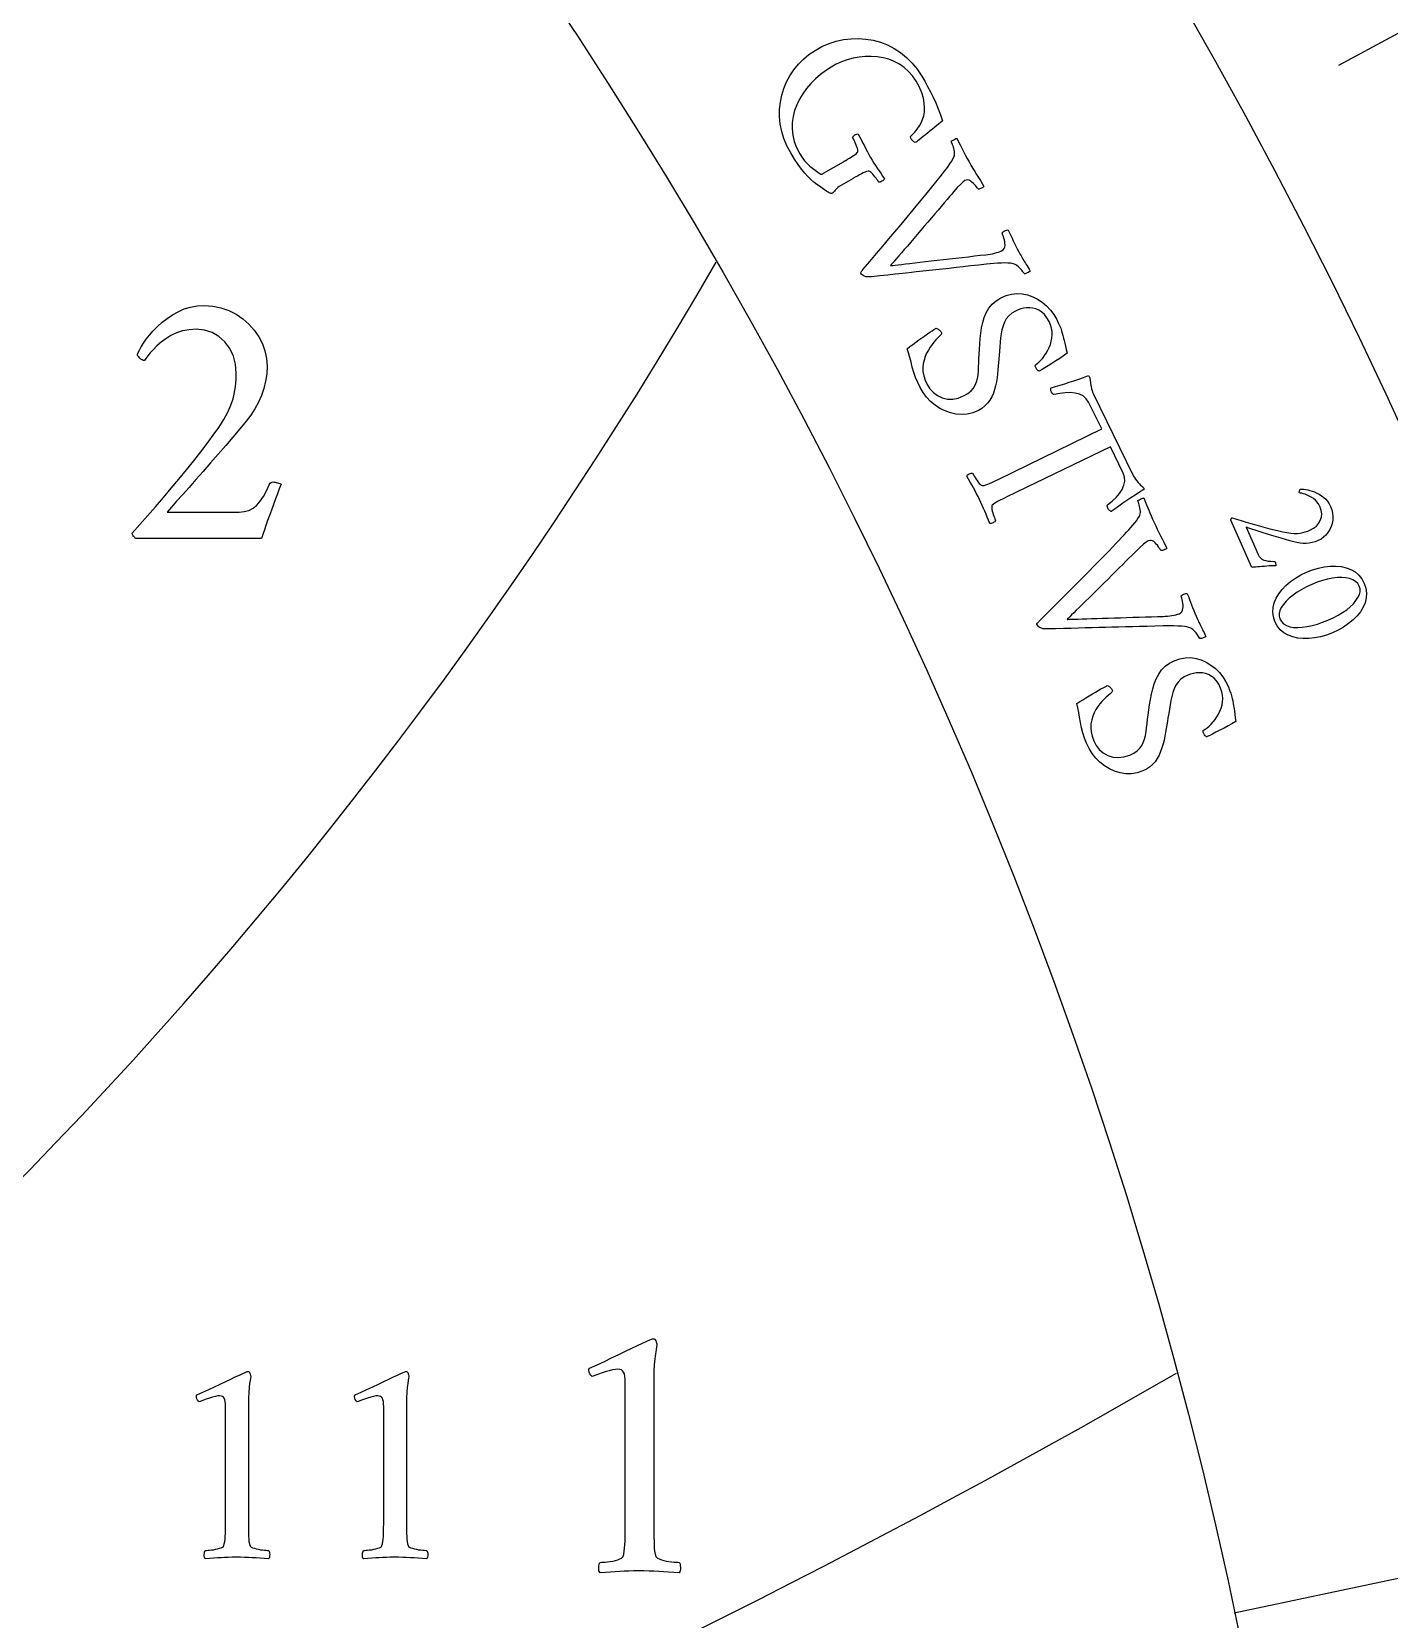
# Model space of a CAD drawing. Header units: millimetres. Extents: x -50 to 50, y -50 to 64.
# Drawn here: x 24.22 to 34.16, y 6.93 to 18.56 of the extents above; entities that cross this region are included whole.
import ezdxf

# ---------------------------------------------------------------- set-up
doc = ezdxf.new("R2010")
doc.units = ezdxf.units.MM
doc.layers.add('ENGRAVE', color=7, linetype='Continuous')
doc.layers.add('TEXT', color=5, linetype='Continuous')

msp = doc.modelspace()

# ---------------------------------------------------------------- linework, layer by layer
at = {"layer": 'ENGRAVE'}
for points in [[(34.9457, 18.9437), (33.7852, 18.3146)], [(38.8914, 8.217), (33.021, 6.9767)]]:
    msp.add_lwpolyline(points, dxfattribs=at)
for radius in [49, 49, 47.6875, 45.25, 45.25, 43.325, 39.75, 39.75, 37.65, 33.75, 33.75]:
    msp.add_circle((0, 0), radius, dxfattribs=at)
for centre, radius, end in [((0, 33.75), 33.75, 330), ((0, 65.2), 65.2, 300.000001)]:
    msp.add_arc(centre, radius, 270, end, dxfattribs=at)
at = {"layer": 'TEXT'}
for points in [[(30.1598, 17.61), (30.162, 17.6113), (30.1642, 17.6125), (30.1664, 17.6138), (30.1686, 17.6151), (30.1708, 17.6164), (30.173, 17.6177), (30.1752, 17.6189), (30.1774, 17.6202), (30.1909, 17.6282), (30.2038, 17.6359), (30.216, 17.6433), (30.2274, 17.6504), (30.2379, 17.6573), (30.2471, 17.6641), (30.2551, 17.6708), (30.2617, 17.6773), (30.2647, 17.6817), (30.2658, 17.6883), (30.265, 17.6972), (30.2623, 17.7082), (30.2584, 17.7203), (30.254, 17.7324), (30.2492, 17.7444), (30.2438, 17.7564), (30.2386, 17.7675), (30.2342, 17.7766), (30.2305, 17.7839), (30.2275, 17.7892), (30.2298, 17.7932), (30.2335, 17.7974), (30.2385, 17.8018), (30.2449, 17.8064), (30.2517, 17.8103), (30.2579, 17.8128), (30.2634, 17.8138), (30.2684, 17.8133), (30.2804, 17.791), (30.292, 17.7689), (30.3032, 17.7471), (30.3139, 17.7256), (30.3247, 17.7043), (30.3358, 17.6831), (30.3472, 17.6622), (30.359, 17.6415), (30.3714, 17.6206), (30.3838, 17.6006), (30.3961, 17.5814), (30.4084, 17.563), (30.4209, 17.5446), (30.4336, 17.5252), (30.4466, 17.5049), (30.4599, 17.4837), (30.4579, 17.4792), (30.4543, 17.4748), (30.4491, 17.4707), (30.4423, 17.4667), (30.4352, 17.4634), (30.4289, 17.4612), (30.4234, 17.4601), (30.4188, 17.4601), (30.4157, 17.4653), (30.4113, 17.4719), (30.4057, 17.4801), (30.3988, 17.4898), (30.3913, 17.4999), (30.3836, 17.5094), (30.3758, 17.5184), (30.3677, 17.5268), (30.36, 17.5337), (30.353, 17.5383), (30.3467, 17.5407), (30.3411, 17.5408), (30.3301, 17.5379), (30.3183, 17.5337), (30.3055, 17.5281), (30.2918, 17.5211), (30.2774, 17.5132), (30.2625, 17.5049), (30.2471, 17.4962), (30.2313, 17.4871), (30.1301, 17.4286), (30.1194, 17.4217), (30.1107, 17.4149), (30.1039, 17.4079), (30.0992, 17.4009), (30.0951, 17.3943), (30.0906, 17.3887), (30.0855, 17.3839), (30.0799, 17.3801), (30.0769, 17.3787), (30.0738, 17.378), (30.0705, 17.3779), (30.0671, 17.3785), (30.0628, 17.3801), (30.0566, 17.3831), (30.0487, 17.3875), (30.039, 17.3933), (30.0216, 17.4045), (30.0034, 17.4167), (29.9843, 17.43), (29.9644, 17.4443), (29.9436, 17.4606), (29.922, 17.4799), (29.8997, 17.5021), (29.8766, 17.5272), (29.8527, 17.5564), (29.8276, 17.5906), (29.8014, 17.6299), (29.7741, 17.6743), (29.7462, 17.7265), (29.7242, 17.7793), (29.7079, 17.8326), (29.6975, 17.8866), (29.6926, 17.9405), (29.6928, 17.9935), (29.6981, 18.0457), (29.7087, 18.097), (29.724, 18.1469), (29.7438, 18.1946), (29.7681, 18.2402), (29.797, 18.2837), (29.83, 18.3245), (29.867, 18.3618), (29.9079, 18.3958), (29.9528, 18.4263), (30.0032, 18.4542), (30.0548, 18.4768), (30.1076, 18.4938), (30.1616, 18.5054), (30.2162, 18.5118), (30.2705, 18.513), (30.3245, 18.509), (30.3784, 18.4999), (30.4312, 18.4855), (30.4821, 18.4658), (30.5311, 18.4406), (30.5783, 18.4101), (30.6227, 18.3743), (30.6636, 18.3333), (30.7008, 18.2873), (30.7345, 18.2363), (30.7555, 18.1999), (30.7763, 18.1622), (30.7968, 18.1232), (30.8171, 18.0829), (30.8365, 18.0415), (30.8545, 17.9988), (30.8712, 17.955), (30.8865, 17.9101), (30.8849, 17.9087), (30.8798, 17.9044), (30.8714, 17.8973), (30.8595, 17.8874), (30.8454, 17.8757), (30.8301, 17.8631), (30.8135, 17.8497), (30.7957, 17.8355), (30.7777, 17.8211), (30.7606, 17.8074), (30.7443, 17.7943), (30.7289, 17.7819), (30.7154, 17.771), (30.7049, 17.7628), (30.6975, 17.7572), (30.693, 17.7542), (30.6901, 17.7525), (30.6863, 17.7523), (30.6817, 17.7536), (30.6762, 17.7563), (30.6705, 17.7601), (30.6655, 17.7646), (30.6611, 17.7696), (30.6574, 17.7752), (30.6548, 17.7804), (30.6529, 17.7855), (30.6518, 17.7906), (30.6514, 17.7956), (30.6594, 17.8029), (30.669, 17.8125), (30.6802, 17.8244), (30.693, 17.8386), (30.7062, 17.8552), (30.7183, 17.8743), (30.7296, 17.8958), (30.7399, 17.9197), (30.7481, 17.9461), (30.7529, 17.975), (30.7545, 18.0064), (30.7528, 18.0402), (30.7465, 18.0766), (30.7343, 18.1155), (30.7162, 18.1571), (30.6923, 18.2012), (30.6668, 18.2391), (30.6378, 18.2724), (30.6056, 18.3012), (30.5699, 18.3254), (30.5317, 18.3452), (30.4918, 18.3608), (30.4503, 18.3721), (30.407, 18.3793), (30.3629, 18.3824), (30.3189, 18.3817), (30.2749, 18.3773), (30.231, 18.369), (30.188, 18.3574), (30.1468, 18.3426), (30.1073, 18.3248), (30.0695, 18.3038), (30.0293, 18.2774), (29.9912, 18.2484), (29.9551, 18.2169), (29.9211, 18.1827), (29.89, 18.1465), (29.8625, 18.1085), (29.8386, 18.0688), (29.8183, 18.0274), (29.8023, 17.9847), (29.7912, 17.9411), (29.7851, 17.8966), (29.7839, 17.8513), (29.7885, 17.8054), (29.7996, 17.7595), (29.8172, 17.7134), (29.8413, 17.6672), (29.8581, 17.6411), (29.8758, 17.6176), (29.8945, 17.5967), (29.9143, 17.5785), (29.9341, 17.5624), (29.9533, 17.5476), (29.9718, 17.5342), (29.9895, 17.5222), (29.993, 17.5199), (29.9962, 17.5186), (29.9993, 17.5183), (30.0022, 17.5189), (30.0051, 17.5202), (30.0082, 17.5217), (30.0115, 17.5234), (30.0151, 17.5254)], [(31.0808, 17.6086), (31.0945, 17.5847), (31.1082, 17.5614), (31.122, 17.5386), (31.1358, 17.5163), (31.1495, 17.4944), (31.1631, 17.4726), (31.1764, 17.4509), (31.1895, 17.4293), (31.1865, 17.426), (31.1819, 17.4224), (31.1757, 17.4185), (31.1678, 17.4143), (31.1599, 17.4107), (31.1537, 17.4086), (31.1492, 17.4081), (31.1464, 17.4092), (31.1439, 17.4131), (31.1399, 17.4187), (31.1342, 17.426), (31.1271, 17.4351), (31.1188, 17.4446), (31.11, 17.4535), (31.1005, 17.4616), (31.0905, 17.4691), (31.0802, 17.4745), (31.0699, 17.4768), (31.0596, 17.4758), (31.0492, 17.4716), (31.0353, 17.4615), (31.0169, 17.4445), (30.9941, 17.4206), (30.967, 17.3898), (30.9531, 17.3734), (30.9371, 17.3545), (30.9189, 17.3331), (30.8987, 17.3091), (30.8768, 17.2833), (30.8538, 17.2562), (30.8296, 17.228), (30.8044, 17.1985), (30.7785, 17.1683), (30.7527, 17.1381), (30.7269, 17.1078), (30.7012, 17.0775), (30.6759, 17.0477), (30.6516, 17.0193), (30.6283, 16.9922), (30.606, 16.9663), (30.5851, 16.9423), (30.5662, 16.9206), (30.5493, 16.9012), (30.5344, 16.8841), (30.5221, 16.87), (30.5129, 16.8595), (30.507, 16.8525), (30.5044, 16.8492), (30.5107, 16.8496), (30.5221, 16.8508), (30.5386, 16.8525), (30.5602, 16.8549), (30.586, 16.8578), (30.615, 16.8612), (30.6473, 16.865), (30.6828, 16.8692), (30.7209, 16.8738), (30.761, 16.8785), (30.803, 16.8834), (30.847, 16.8885), (30.8921, 16.8937), (30.9376, 16.8989), (30.9834, 16.9042), (31.0296, 16.9094), (31.0752, 16.9146), (31.1195, 16.9196), (31.1624, 16.9244), (31.204, 16.929), (31.2196, 16.9309), (31.2353, 16.9333), (31.2513, 16.9363), (31.2674, 16.9399), (31.2828, 16.944), (31.2965, 16.9484), (31.3087, 16.9531), (31.3192, 16.9582), (31.3296, 16.9655), (31.3372, 16.9746), (31.3419, 16.9854), (31.3438, 16.998), (31.3436, 17.0114), (31.3423, 17.0247), (31.3398, 17.0379), (31.3362, 17.0509), (31.3323, 17.0629), (31.3287, 17.0727), (31.3256, 17.0804), (31.3229, 17.086), (31.3238, 17.09), (31.3269, 17.0941), (31.3322, 17.0985), (31.3397, 17.103), (31.3477, 17.1069), (31.3548, 17.1093), (31.3609, 17.1102), (31.366, 17.1095), (31.3763, 17.0889), (31.3861, 17.0687), (31.3955, 17.0491), (31.4045, 17.0299), (31.4136, 17.0109), (31.4232, 16.9914), (31.4334, 16.9714), (31.4442, 16.9511), (31.4532, 16.9345), (31.4614, 16.9197), (31.4686, 16.9069), (31.4749, 16.8958), (31.4808, 16.8858), (31.4868, 16.8759), (31.4928, 16.8662), (31.4988, 16.8566), (31.5052, 16.8465), (31.5122, 16.8353), (31.5197, 16.8229), (31.5279, 16.8093), (31.5248, 16.8061), (31.52, 16.8027), (31.5133, 16.799), (31.5048, 16.7951), (31.4965, 16.7917), (31.4904, 16.7898), (31.4863, 16.7893), (31.4844, 16.7901), (31.4808, 16.7959), (31.4745, 16.8042), (31.4658, 16.8149), (31.4546, 16.828), (31.4416, 16.8411), (31.4276, 16.8516), (31.4126, 16.8594), (31.3966, 16.8646), (31.3832, 16.8669), (31.3655, 16.8682), (31.3434, 16.8685), (31.317, 16.8678), (31.2887, 16.8663), (31.2613, 16.8644), (31.2347, 16.8621), (31.2089, 16.8594), (31.1492, 16.8529), (31.0921, 16.8467), (31.0375, 16.8406), (30.9854, 16.8347), (30.9349, 16.8291), (30.8854, 16.8236), (30.8367, 16.8183), (30.7889, 16.8131), (30.741, 16.8079), (30.6923, 16.8026), (30.6427, 16.7971), (30.5922, 16.7914), (30.5399, 16.7856), (30.4847, 16.7796), (30.4267, 16.7734), (30.366, 16.767), (30.3497, 16.7658), (30.3354, 16.7662), (30.3233, 16.768), (30.3132, 16.7714), (30.3048, 16.7759), (30.2976, 16.7812), (30.2917, 16.7873), (30.287, 16.7943), (30.2864, 16.7967), (30.2871, 16.7997), (30.2892, 16.8031), (30.2925, 16.807), (30.2962, 16.8109), (30.2992, 16.8145), (30.3016, 16.8178), (30.3033, 16.8206), (30.3534, 16.8797), (30.4018, 16.9368), (30.4484, 16.9919), (30.4933, 17.0451), (30.5375, 17.0977), (30.582, 17.1507), (30.6267, 17.2042), (30.6718, 17.2583), (30.7181, 17.3141), (30.7665, 17.3732), (30.8169, 17.4353), (30.8695, 17.5007), (30.8856, 17.5206), (30.9007, 17.5399), (30.9148, 17.5585), (30.9278, 17.5763), (30.9397, 17.5938), (30.9507, 17.6114), (30.9606, 17.6291), (30.9695, 17.6467), (30.9726, 17.6544), (30.9742, 17.6633), (30.9744, 17.6734), (30.9733, 17.6847), (30.9711, 17.6963), (30.9685, 17.7076), (30.9653, 17.7184), (30.9617, 17.7288), (30.9579, 17.7383), (30.9545, 17.7464), (30.9514, 17.753), (30.9487, 17.7583), (30.9496, 17.7596), (30.953, 17.7622), (30.959, 17.7661), (30.9677, 17.7711), (30.9765, 17.7761), (30.9831, 17.7795), (30.9876, 17.7814), (30.9898, 17.7819), (31.0031, 17.7569), (31.015, 17.7341), (31.0255, 17.7134), (31.0347, 17.6948), (31.044, 17.6763), (31.0548, 17.6557), (31.0671, 17.6332), (31.0808, 17.6086)], [(31.7225, 16.4539), (31.734, 16.4309), (31.7438, 16.4096), (31.7518, 16.3899), (31.7582, 16.372), (31.7635, 16.3546), (31.7684, 16.3368), (31.773, 16.3186), (31.7771, 16.3), (31.7814, 16.28), (31.7864, 16.2578), (31.7919, 16.2334), (31.7982, 16.2068), (31.7715, 16.1876), (31.7441, 16.1688), (31.716, 16.1502), (31.6871, 16.1318), (31.6598, 16.1148), (31.636, 16.1002), (31.6159, 16.0881), (31.5993, 16.0784), (31.5958, 16.0767), (31.5918, 16.077), (31.5874, 16.0792), (31.5826, 16.0834), (31.5779, 16.0884), (31.5741, 16.093), (31.571, 16.0974), (31.5687, 16.1014), (31.5664, 16.1066), (31.5653, 16.1117), (31.5652, 16.1166), (31.5661, 16.1213), (31.5791, 16.1308), (31.5924, 16.1424), (31.606, 16.1561), (31.62, 16.172), (31.6337, 16.1895), (31.6462, 16.2083), (31.6575, 16.2284), (31.6678, 16.2497), (31.6764, 16.2719), (31.6829, 16.2948), (31.6873, 16.3183), (31.6896, 16.3424), (31.6891, 16.3668), (31.6852, 16.391), (31.678, 16.415), (31.6673, 16.4389), (31.6506, 16.4671), (31.6324, 16.4904), (31.6127, 16.5088), (31.5915, 16.5222), (31.5694, 16.5315), (31.5471, 16.5374), (31.5247, 16.5402), (31.502, 16.5396), (31.4799, 16.5365), (31.4589, 16.5315), (31.4391, 16.5248), (31.4206, 16.5162), (31.3936, 16.4996), (31.3711, 16.4803), (31.353, 16.4584), (31.3395, 16.4339), (31.3292, 16.4074), (31.3212, 16.3794), (31.3153, 16.3499), (31.3117, 16.3189), (31.309, 16.2871), (31.3062, 16.2551), (31.3032, 16.2229), (31.3001, 16.1906), (31.2982, 16.1659), (31.2962, 16.14), (31.2941, 16.1129), (31.2919, 16.0846), (31.2891, 16.0556), (31.2854, 16.0267), (31.2807, 15.9977), (31.2751, 15.9688), (31.2678, 15.9405), (31.2583, 15.9135), (31.2467, 15.8878), (31.2328, 15.8633), (31.2163, 15.8408), (31.1967, 15.8208), (31.1741, 15.8033), (31.1484, 15.7882), (31.1081, 15.7713), (31.0674, 15.7611), (31.0263, 15.7577), (30.9847, 15.7609), (30.9437, 15.77), (30.9045, 15.7839), (30.8671, 15.8026), (30.8315, 15.8262), (30.7986, 15.8538), (30.7693, 15.8846), (30.7437, 15.9185), (30.7218, 15.9556), (30.704, 15.9923), (30.6886, 16.0294), (30.6756, 16.0669), (30.6649, 16.1048), (30.6555, 16.1419), (30.6462, 16.1768), (30.637, 16.2095), (30.628, 16.2401), (30.6478, 16.2561), (30.6684, 16.2722), (30.69, 16.2885), (30.7125, 16.3049), (30.7347, 16.3207), (30.7557, 16.3355), (30.7753, 16.349), (30.7937, 16.3614), (30.8097, 16.372), (30.8225, 16.3803), (30.8319, 16.3862), (30.838, 16.3898), (30.8437, 16.3878), (30.8492, 16.3854), (30.8546, 16.3826), (30.8599, 16.3793), (30.8648, 16.3756), (30.8691, 16.3715), (30.8728, 16.3669), (30.8758, 16.3619), (30.8782, 16.3554), (30.8782, 16.3493), (30.8758, 16.3436), (30.8711, 16.3383), (30.8611, 16.3294), (30.8499, 16.3182), (30.8373, 16.3048), (30.8233, 16.2891), (30.809, 16.2714), (30.7953, 16.2519), (30.7822, 16.2306), (30.7697, 16.2075), (30.7588, 16.1828), (30.7506, 16.157), (30.745, 16.1299), (30.7421, 16.1017), (30.7428, 16.0723), (30.7482, 16.042), (30.7582, 16.0107), (30.7729, 15.9784), (30.7935, 15.946), (30.8188, 15.9189), (30.8488, 15.897), (30.8836, 15.8804), (30.9215, 15.8709), (30.9609, 15.8704), (31.0017, 15.8788), (31.0439, 15.8963), (31.0722, 15.913), (31.0954, 15.9315), (31.1133, 15.9517), (31.1261, 15.9736), (31.1351, 15.9972), (31.142, 16.0223), (31.1466, 16.0489), (31.149, 16.077), (31.1503, 16.1064), (31.1515, 16.1369), (31.1525, 16.1684), (31.1535, 16.2009), (31.1558, 16.2379), (31.1586, 16.2759), (31.162, 16.3147), (31.166, 16.3545), (31.1717, 16.394), (31.1804, 16.4322), (31.192, 16.4689), (31.2067, 16.5043), (31.2254, 16.5371), (31.2492, 16.5661), (31.2781, 16.5912), (31.3122, 16.6126), (31.3512, 16.6299), (31.3905, 16.6407), (31.43, 16.6449), (31.4698, 16.6425), (31.5089, 16.6343), (31.5464, 16.6212), (31.5823, 16.6032), (31.6165, 16.5802), (31.6482, 16.5532), (31.6765, 16.5231), (31.7012, 16.49), (31.7225, 16.4539)], [(26.0419, 15.2474), (26.0282, 15.2136), (26.0141, 15.1776), (25.9996, 15.1394), (25.9848, 15.099), (25.9702, 15.0583), (25.9562, 15.0191), (25.9429, 14.9814), (25.9304, 14.9453), (25.9191, 14.9128), (25.9099, 14.8861), (25.9028, 14.8651), (25.8977, 14.85), (24.9777, 14.85), (24.9736, 14.8531), (24.9692, 14.8571), (24.9647, 14.862), (24.96, 14.8677), (24.9559, 14.8736), (24.9529, 14.8789), (24.9511, 14.8838), (24.9505, 14.8881), (25.0067, 14.9514), (25.0635, 15.016), (25.121, 15.082), (25.1791, 15.1494), (25.237, 15.2173), (25.2935, 15.2848), (25.3486, 15.352), (25.4023, 15.4189), (25.4535, 15.4842), (25.501, 15.5468), (25.5447, 15.6067), (25.5847, 15.6638), (25.6219, 15.7218), (25.6517, 15.7761), (25.6743, 15.8266), (25.6895, 15.8734), (25.6996, 15.9188), (25.7068, 15.9652), (25.7112, 16.0127), (25.7126, 16.0612), (25.7074, 16.1265), (25.6919, 16.1864), (25.6659, 16.2408), (25.6296, 16.2898), (25.5853, 16.3303), (25.5354, 16.3592), (25.4798, 16.3766), (25.4187, 16.3824), (25.3673, 16.3795), (25.3193, 16.3708), (25.2747, 16.3563), (25.2336, 16.3361), (25.196, 16.3124), (25.1621, 16.2878), (25.132, 16.2621), (25.1057, 16.2354), (25.0832, 16.2099), (25.0648, 16.1878), (25.0505, 16.169), (25.0403, 16.1537), (25.0321, 16.1548), (25.0237, 16.1582), (25.0151, 16.1637), (25.0063, 16.1714), (24.9986, 16.1797), (24.993, 16.1867), (24.9897, 16.1926), (24.9886, 16.1973), (24.9945, 16.2117), (25.0039, 16.2303), (25.0169, 16.2532), (25.0335, 16.2803), (25.0537, 16.3099), (25.0774, 16.3402), (25.1047, 16.3711), (25.1356, 16.4028), (25.1695, 16.4336), (25.206, 16.462), (25.2451, 16.488), (25.2867, 16.5116), (25.3308, 16.5313), (25.3775, 16.5453), (25.4267, 16.5537), (25.4785, 16.5566), (25.5411, 16.5526), (25.6007, 16.5406), (25.6574, 16.5206), (25.7113, 16.4926), (25.7609, 16.4583), (25.8052, 16.4194), (25.8439, 16.376), (25.8773, 16.3279), (25.9041, 16.2767), (25.9232, 16.2238), (25.9347, 16.1692), (25.9385, 16.1129), (25.936, 16.0566), (25.9283, 16.002), (25.9156, 15.9491), (25.8977, 15.8979), (25.8754, 15.8484), (25.8494, 15.8006), (25.8196, 15.7545), (25.7861, 15.7101), (25.7386, 15.652), (25.6885, 15.592), (25.6358, 15.5302), (25.5806, 15.4665), (25.5249, 15.4029), (25.4707, 15.3413), (25.4181, 15.2817), (25.3669, 15.2242), (25.3191, 15.1706), (25.2764, 15.1225), (25.2389, 15.0801), (25.2064, 15.0432), (25.7344, 15.0432), (25.7721, 15.0464), (25.8062, 15.0558), (25.8367, 15.0716), (25.8637, 15.0936), (25.8884, 15.1221), (25.9123, 15.1572), (25.9354, 15.199), (25.9576, 15.2474), (25.9615, 15.2545), (25.9678, 15.2596), (25.9765, 15.2627), (25.9875, 15.2637), (25.9923, 15.2634), (25.9984, 15.2623), (26.0059, 15.2606), (26.0147, 15.2583), (26.0236, 15.2555), (26.0311, 15.2528), (26.0372, 15.2501), (26.0419, 15.2474)], [(32.2792, 15.3172), (32.2844, 15.3074), (32.2913, 15.2966), (32.2998, 15.285), (32.3098, 15.2724), (32.3201, 15.2602), (32.3293, 15.25), (32.3373, 15.2415), (32.3443, 15.235), (32.3497, 15.2305), (32.3539, 15.2266), (32.3568, 15.2233), (32.3585, 15.2206), (32.3595, 15.2181), (32.3602, 15.2152), (32.3605, 15.2119), (32.3606, 15.2082), (32.3283, 15.1881), (32.2968, 15.1679), (32.2659, 15.1478), (32.2357, 15.1276), (32.2063, 15.1074), (32.1775, 15.0872), (32.1495, 15.067), (32.1221, 15.0468), (32.1196, 15.0478), (32.1167, 15.0494), (32.1132, 15.0515), (32.1093, 15.0541), (32.1055, 15.0572), (32.1023, 15.0612), (32.0996, 15.0659), (32.0975, 15.0713), (32.0943, 15.0793), (32.0929, 15.0862), (32.0931, 15.092), (32.095, 15.0967), (32.1281, 15.1233), (32.1569, 15.151), (32.1811, 15.1797), (32.2009, 15.2094), (32.2146, 15.2395), (32.2204, 15.2693), (32.2184, 15.2987), (32.2086, 15.3277), (32.1159, 15.521), (31.3565, 15.154), (31.3401, 15.146), (31.3242, 15.1382), (31.309, 15.1305), (31.2944, 15.123), (31.2809, 15.1157), (31.2691, 15.1082), (31.2589, 15.1008), (31.2504, 15.0934), (31.248, 15.0889), (31.2468, 15.0823), (31.2469, 15.0735), (31.2484, 15.0625), (31.2507, 15.0504), (31.2537, 15.0383), (31.2573, 15.0261), (31.2615, 15.0138), (31.2657, 15.0025), (31.2693, 14.9931), (31.2723, 14.9857), (31.2748, 14.9801), (31.2721, 14.9764), (31.2681, 14.9725), (31.2627, 14.9686), (31.256, 14.9646), (31.2489, 14.9613), (31.2425, 14.9593), (31.2369, 14.9588), (31.232, 14.9597), (31.2227, 14.9828), (31.2136, 15.0055), (31.2045, 15.0276), (31.1956, 15.0492), (31.1865, 15.0706), (31.1769, 15.0921), (31.167, 15.1138), (31.1565, 15.1357), (31.1461, 15.1568), (31.1352, 15.178), (31.124, 15.1993), (31.1123, 15.2205), (31.1004, 15.2419), (31.0883, 15.2634), (31.0759, 15.285), (31.0634, 15.3068), (31.0657, 15.3112), (31.0696, 15.3152), (31.075, 15.319), (31.082, 15.3226), (31.0894, 15.3254), (31.0958, 15.3272), (31.1013, 15.328), (31.1059, 15.3278), (31.1087, 15.3224), (31.1128, 15.3152), (31.118, 15.3063), (31.1245, 15.2957), (31.1317, 15.2845), (31.1393, 15.2737), (31.1472, 15.2635), (31.1554, 15.2538), (31.1633, 15.2457), (31.1701, 15.2402), (31.1759, 15.2373), (31.1806, 15.2371), (31.1917, 15.2392), (31.2038, 15.2426), (31.217, 15.2473), (31.2311, 15.2533), (31.246, 15.2602), (31.2614, 15.2674), (31.2774, 15.275), (31.2938, 15.283), (32.0517, 15.6531), (31.9555, 15.8485), (31.9388, 15.8742), (31.9169, 15.894), (31.8899, 15.9078), (31.8578, 15.9156), (31.8221, 15.9186), (31.7844, 15.9175), (31.7447, 15.9125), (31.7029, 15.9036), (31.698, 15.905), (31.6933, 15.9084), (31.6888, 15.9138), (31.6845, 15.9213), (31.6815, 15.9262), (31.6796, 15.9311), (31.6786, 15.9358), (31.6787, 15.9404), (31.6792, 15.9447), (31.6798, 15.9485), (31.6805, 15.9516), (31.6812, 15.9542), (31.714, 15.9633), (31.7471, 15.973), (31.7807, 15.9833), (31.8146, 15.9943), (31.8489, 16.0059), (31.8837, 16.018), (31.919, 16.0305), (31.9548, 16.0435), (31.958, 16.04), (31.9607, 16.0358), (31.963, 16.0309), (31.9648, 16.0253), (31.9662, 16.0196), (31.9672, 16.0144), (31.9679, 16.0097), (31.9681, 16.0056), (31.9689, 15.9964), (31.9703, 15.9856), (31.9723, 15.9734), (31.975, 15.9597), (31.9781, 15.9458), (31.9817, 15.9333), (31.9857, 15.922), (31.9901, 15.9121)], [(32.4359, 14.9663), (32.4476, 14.9414), (32.4593, 14.917), (32.4711, 14.8932), (32.4831, 14.8698), (32.4949, 14.8468), (32.5066, 14.824), (32.518, 14.8012), (32.5293, 14.7787), (32.5261, 14.7756), (32.5212, 14.7724), (32.5147, 14.769), (32.5065, 14.7654), (32.4983, 14.7625), (32.492, 14.761), (32.4874, 14.7609), (32.4847, 14.7622), (32.4825, 14.7663), (32.479, 14.7722), (32.474, 14.7799), (32.4676, 14.7896), (32.4601, 14.7998), (32.4521, 14.8093), (32.4433, 14.8182), (32.434, 14.8265), (32.4242, 14.8328), (32.4141, 14.8359), (32.4037, 14.8358), (32.3931, 14.8324), (32.3783, 14.8235), (32.3586, 14.8081), (32.3339, 14.7862), (32.3043, 14.7577), (32.2891, 14.7426), (32.2716, 14.725), (32.2517, 14.7052), (32.2295, 14.683), (32.2056, 14.6591), (32.1804, 14.634), (32.154, 14.6079), (32.1263, 14.5806), (32.0981, 14.5527), (32.0699, 14.5247), (32.0416, 14.4967), (32.0135, 14.4686), (31.9858, 14.4411), (31.9593, 14.4147), (31.9338, 14.3896), (31.9094, 14.3657), (31.8866, 14.3435), (31.866, 14.3234), (31.8475, 14.3055), (31.8312, 14.2897), (31.8177, 14.2767), (31.8078, 14.2669), (31.8013, 14.2605), (31.7984, 14.2574), (31.8047, 14.2574), (31.8162, 14.2575), (31.8328, 14.2579), (31.8545, 14.2585), (31.8804, 14.2592), (31.9096, 14.2602), (31.9421, 14.2613), (31.9779, 14.2626), (32.0162, 14.264), (32.0566, 14.2653), (32.0989, 14.2668), (32.1431, 14.2682), (32.1885, 14.2696), (32.2343, 14.271), (32.2803, 14.2724), (32.3268, 14.2738), (32.3727, 14.2752), (32.4172, 14.2765), (32.4604, 14.2777), (32.5022, 14.2789), (32.5179, 14.2794), (32.5338, 14.2806), (32.55, 14.2822), (32.5663, 14.2845), (32.582, 14.2872), (32.5961, 14.2905), (32.6085, 14.2942), (32.6194, 14.2983), (32.6305, 14.3048), (32.6388, 14.3132), (32.6444, 14.3236), (32.6473, 14.336), (32.6482, 14.3494), (32.648, 14.3628), (32.6466, 14.3761), (32.6441, 14.3894), (32.6412, 14.4016), (32.6385, 14.4117), (32.636, 14.4196), (32.6338, 14.4254), (32.635, 14.4293), (32.6385, 14.4332), (32.6441, 14.4371), (32.6519, 14.441), (32.6602, 14.4442), (32.6675, 14.446), (32.6736, 14.4464), (32.6787, 14.4453), (32.6872, 14.4239), (32.6953, 14.403), (32.703, 14.3826), (32.7104, 14.3628), (32.7179, 14.343), (32.7259, 14.3228), (32.7344, 14.3021), (32.7435, 14.2809), (32.7511, 14.2636), (32.7579, 14.2483), (32.7641, 14.2348), (32.7695, 14.2233), (32.7745, 14.2128), (32.7796, 14.2025), (32.7848, 14.1923), (32.79, 14.1822), (32.7955, 14.1716), (32.8015, 14.1599), (32.8081, 14.1469), (32.8151, 14.1327), (32.8118, 14.1297), (32.8066, 14.1267), (32.7997, 14.1236), (32.7909, 14.1204), (32.7823, 14.1178), (32.776, 14.1164), (32.772, 14.1161), (32.7702, 14.1171), (32.767, 14.1232), (32.7615, 14.132), (32.7537, 14.1434), (32.7436, 14.1574), (32.7317, 14.1715), (32.7186, 14.1831), (32.7043, 14.1921), (32.6888, 14.1986), (32.6757, 14.2021), (32.6581, 14.2049), (32.6362, 14.207), (32.6097, 14.2085), (32.5814, 14.2094), (32.554, 14.2097), (32.5273, 14.2096), (32.5014, 14.2091), (32.4413, 14.2076), (32.3839, 14.2061), (32.3289, 14.2046), (32.2765, 14.2031), (32.2258, 14.2016), (32.176, 14.2003), (32.127, 14.199), (32.0789, 14.1978), (32.0308, 14.1967), (31.9818, 14.1954), (31.9319, 14.1941), (31.8811, 14.1926), (31.8285, 14.1911), (31.773, 14.1897), (31.7147, 14.1883), (31.6536, 14.187), (31.6373, 14.1872), (31.6231, 14.1887), (31.6112, 14.1916), (31.6014, 14.1958), (31.5934, 14.201), (31.5867, 14.2069), (31.5813, 14.2135), (31.5772, 14.2208), (31.5768, 14.2232), (31.5778, 14.2261), (31.5801, 14.2293), (31.5838, 14.2329), (31.5878, 14.2366), (31.5911, 14.2399), (31.5937, 14.2429), (31.5957, 14.2457), (31.6505, 14.3003), (31.7034, 14.3532), (31.7545, 14.4043), (31.8036, 14.4536), (31.852, 14.5023), (31.9008, 14.5514), (31.9498, 14.6011), (31.9992, 14.6512), (32.05, 14.703), (32.1031, 14.7578), (32.1586, 14.8156), (32.2163, 14.8763), (32.2341, 14.8949), (32.2508, 14.9128), (32.2663, 14.9302), (32.2807, 14.9469), (32.2941, 14.9633), (32.3065, 14.98), (32.3178, 14.9967), (32.3282, 15.0136), (32.3319, 15.021), (32.3342, 15.0297), (32.3353, 15.0398), (32.335, 15.0511), (32.3339, 15.0629), (32.3322, 15.0743), (32.3299, 15.0853), (32.3272, 15.096), (32.3242, 15.1058), (32.3215, 15.1141), (32.319, 15.121), (32.3167, 15.1264), (32.3177, 15.1277), (32.3213, 15.13), (32.3276, 15.1334), (32.3367, 15.1377), (32.3459, 15.1419), (32.3528, 15.1448), (32.3573, 15.1463), (32.3596, 15.1465), (32.3708, 15.1206), (32.3807, 15.0969), (32.3895, 15.0754), (32.3971, 15.0561), (32.4049, 15.0369), (32.4139, 15.0155), (32.4243, 14.9919), (32.4359, 14.9663)], [(33.3269, 14.6501), (33.3118, 14.6497), (33.2958, 14.6491), (33.2789, 14.6482), (33.2611, 14.647), (33.2432, 14.6457), (33.226, 14.6445), (33.2095, 14.6432), (33.1937, 14.6419), (33.1795, 14.6407), (33.1678, 14.6397), (33.1587, 14.6389), (33.1521, 14.6383), (32.997, 14.9845), (32.9975, 14.9866), (32.9982, 14.989), (32.9993, 14.9915), (33.0007, 14.9942), (33.0022, 14.9968), (33.0037, 14.9988), (33.0052, 15.0003), (33.0067, 15.0013), (33.0402, 14.991), (33.0743, 14.9807), (33.1091, 14.9704), (33.1444, 14.96), (33.18, 14.9497), (33.2151, 14.9399), (33.2499, 14.9304), (33.2843, 14.9214), (33.3178, 14.9131), (33.3495, 14.9057), (33.3796, 14.8992), (33.408, 14.8937), (33.4363, 14.8894), (33.4619, 14.8872), (33.4849, 14.8871), (33.5052, 14.8892), (33.5242, 14.893), (33.543, 14.898), (33.5617, 14.9043), (33.5803, 14.912), (33.6042, 14.9249), (33.6243, 14.941), (33.6405, 14.9601), (33.6529, 14.9822), (33.6607, 15.0061), (33.6631, 15.0301), (33.6601, 15.0543), (33.6518, 15.0787), (33.6419, 15.0979), (33.6304, 15.1148), (33.6173, 15.1294), (33.6025, 15.1416), (33.5871, 15.152), (33.5719, 15.1607), (33.557, 15.1678), (33.5424, 15.1733), (33.5288, 15.1775), (33.5173, 15.1808), (33.5078, 15.183), (33.5002, 15.1843), (33.4992, 15.1876), (33.499, 15.1914), (33.4996, 15.1956), (33.501, 15.2003), (33.5028, 15.2046), (33.5045, 15.208), (33.5062, 15.2102), (33.5077, 15.2115), (33.5142, 15.2117), (33.5229, 15.2113), (33.5337, 15.2102), (33.5469, 15.2086), (33.5615, 15.2059), (33.5771, 15.202), (33.5935, 15.1969), (33.6108, 15.1905), (33.6283, 15.1828), (33.6454, 15.1737), (33.6619, 15.1631), (33.6781, 15.1512), (33.6931, 15.1376), (33.7065, 15.1221), (33.7181, 15.1047), (33.7281, 15.0853), (33.7373, 15.0606), (33.7429, 15.0357), (33.7451, 15.0105), (33.7437, 14.9851), (33.7391, 14.9603), (33.7319, 14.9368), (33.722, 14.9146), (33.7094, 14.8937), (33.6945, 14.8749), (33.6777, 14.8587), (33.6589, 14.8451), (33.6382, 14.8342), (33.6164, 14.8258), (33.5944, 14.8196), (33.5721, 14.8156), (33.5497, 14.8138), (33.5272, 14.814), (33.5046, 14.816), (33.4821, 14.8196), (33.4596, 14.8249), (33.4296, 14.8332), (33.3984, 14.8422), (33.3661, 14.8517), (33.3326, 14.8619), (33.2991, 14.8723), (33.2666, 14.8824), (33.2351, 14.8922), (33.2047, 14.9018), (33.1763, 14.9107), (33.1508, 14.9187), (33.1284, 14.9256), (33.1089, 14.9316), (33.1981, 14.7324), (33.2056, 14.7187), (33.2149, 14.7073), (33.2259, 14.6984), (33.2388, 14.6919), (33.2538, 14.6874), (33.2711, 14.6842), (33.2908, 14.6825), (33.3129, 14.6821), (33.3162, 14.6819), (33.3192, 14.6803), (33.3218, 14.6775), (33.3241, 14.6735), (33.3247, 14.6717), (33.3254, 14.6692), (33.326, 14.666), (33.3265, 14.6623), (33.327, 14.6585), (33.3272, 14.6552), (33.3272, 14.6524), (33.3269, 14.6501)], [(33.9737, 14.5207), (33.9858, 14.4846), (33.9911, 14.449), (33.9896, 14.4138), (33.9812, 14.3791), (33.9669, 14.3454), (33.9476, 14.3131), (33.9233, 14.2824), (33.894, 14.2531), (33.8606, 14.2259), (33.8242, 14.2011), (33.7846, 14.1788), (33.7419, 14.159), (33.6978, 14.1425), (33.6542, 14.1299), (33.6109, 14.1213), (33.568, 14.1167), (33.5266, 14.1162), (33.4875, 14.1202), (33.4509, 14.1286), (33.4167, 14.1414), (33.3859, 14.1589), (33.3597, 14.1815), (33.3379, 14.209), (33.3207, 14.2416), (33.3095, 14.2757), (33.3048, 14.3099), (33.3067, 14.3442), (33.3153, 14.3786), (33.3296, 14.4125), (33.3487, 14.445), (33.3727, 14.4762), (33.4016, 14.5061), (33.4345, 14.5342), (33.4705, 14.5596), (33.5097, 14.5826), (33.5521, 14.603), (33.596, 14.6202), (33.6395, 14.6333), (33.6826, 14.6424), (33.7255, 14.6474), (33.767, 14.6481), (33.8061, 14.6442), (33.8429, 14.6356), (33.8772, 14.6224), (33.9081, 14.6043), (33.9345, 14.5814), (33.9564, 14.5535), (33.9737, 14.5207)], [(33.9386, 14.4995), (33.9273, 14.5192), (33.9117, 14.5353), (33.8919, 14.5479), (33.868, 14.5568), (33.8406, 14.5623), (33.8107, 14.5646), (33.7782, 14.5637), (33.7432, 14.5596), (33.7065, 14.5524), (33.6689, 14.5423), (33.6303, 14.5294), (33.5909, 14.5136), (33.5528, 14.4959), (33.5172, 14.4768), (33.4841, 14.4564), (33.4535, 14.4346), (33.4261, 14.412), (33.4027, 14.3895), (33.3832, 14.3669), (33.3676, 14.3442), (33.3567, 14.322), (33.3512, 14.3009), (33.3511, 14.2808), (33.3563, 14.2617), (33.3681, 14.241), (33.3842, 14.2244), (33.4045, 14.2119), (33.429, 14.2034), (33.4569, 14.1987), (33.4875, 14.1972), (33.5206, 14.199), (33.5562, 14.2042), (33.5935, 14.2122), (33.6315, 14.2226), (33.67, 14.2356), (33.7092, 14.2511), (33.7478, 14.2686), (33.7836, 14.2873), (33.8164, 14.3072), (33.8464, 14.3282), (33.873, 14.35), (33.8956, 14.372), (33.9143, 14.3942), (33.9291, 14.4166), (33.9393, 14.4386), (33.9443, 14.4598), (33.9441, 14.4801), (33.9386, 14.4995)], [(32.9795, 13.7623), (32.989, 13.7385), (32.997, 13.7164), (33.0034, 13.6962), (33.0082, 13.6777), (33.0121, 13.66), (33.0155, 13.6419), (33.0185, 13.6233), (33.0211, 13.6044), (33.0238, 13.5841), (33.0268, 13.5616), (33.0304, 13.5368), (33.0343, 13.5098), (33.0062, 13.4929), (32.9773, 13.4764), (32.9478, 13.4602), (32.9175, 13.4443), (32.8888, 13.4296), (32.8639, 13.4171), (32.8428, 13.4067), (32.8256, 13.3984), (32.8218, 13.397), (32.8179, 13.3976), (32.8137, 13.4002), (32.8093, 13.4047), (32.8051, 13.4101), (32.8016, 13.415), (32.7989, 13.4196), (32.7969, 13.4238), (32.7951, 13.4292), (32.7944, 13.4344), (32.7947, 13.4392), (32.796, 13.4438), (32.8097, 13.4522), (32.8239, 13.4627), (32.8387, 13.4753), (32.854, 13.4899), (32.869, 13.5063), (32.883, 13.524), (32.896, 13.543), (32.908, 13.5634), (32.9184, 13.5848), (32.9268, 13.6071), (32.9332, 13.6301), (32.9374, 13.654), (32.939, 13.6783), (32.9371, 13.7027), (32.9319, 13.7273), (32.9232, 13.752), (32.9089, 13.7815), (32.8927, 13.8062), (32.8746, 13.8261), (32.8546, 13.8412), (32.8334, 13.8523), (32.8117, 13.8602), (32.7895, 13.8647), (32.7669, 13.866), (32.7446, 13.8648), (32.7233, 13.8616), (32.703, 13.8565), (32.6838, 13.8495), (32.6555, 13.8352), (32.6315, 13.8178), (32.6117, 13.7975), (32.5961, 13.7742), (32.5837, 13.7486), (32.5734, 13.7214), (32.5651, 13.6925), (32.5589, 13.6619), (32.5536, 13.6304), (32.5481, 13.5988), (32.5425, 13.567), (32.5366, 13.535), (32.5327, 13.5106), (32.5285, 13.4849), (32.5242, 13.4581), (32.5196, 13.43), (32.5145, 13.4014), (32.5084, 13.3729), (32.5013, 13.3444), (32.4933, 13.3161), (32.4837, 13.2885), (32.472, 13.2623), (32.4583, 13.2377), (32.4424, 13.2145), (32.4241, 13.1934), (32.4029, 13.1751), (32.3789, 13.1595), (32.3521, 13.1466), (32.3106, 13.1331), (32.2691, 13.1264), (32.2278, 13.1264), (32.1866, 13.133), (32.1466, 13.1454), (32.1087, 13.1625), (32.073, 13.1843), (32.0394, 13.2108), (32.0089, 13.2411), (31.9823, 13.2742), (31.9596, 13.3101), (31.9408, 13.3489), (31.9262, 13.3869), (31.9139, 13.4252), (31.904, 13.4636), (31.8965, 13.5023), (31.8902, 13.54), (31.8838, 13.5755), (31.8774, 13.6089), (31.871, 13.6401), (31.892, 13.6545), (31.914, 13.6688), (31.9368, 13.6832), (31.9606, 13.6977), (31.984, 13.7117), (32.0061, 13.7246), (32.0269, 13.7365), (32.0462, 13.7473), (32.0631, 13.7565), (32.0764, 13.7637), (32.0863, 13.7688), (32.0928, 13.7719), (32.0982, 13.7694), (32.1035, 13.7666), (32.1087, 13.7633), (32.1137, 13.7596), (32.1182, 13.7556), (32.1222, 13.7511), (32.1255, 13.7462), (32.1281, 13.741), (32.1299, 13.7343), (32.1294, 13.7282), (32.1266, 13.7227), (32.1214, 13.7179), (32.1107, 13.7098), (32.0986, 13.6996), (32.0849, 13.6873), (32.0697, 13.6728), (32.054, 13.6564), (32.0387, 13.6381), (32.0239, 13.6179), (32.0095, 13.5959), (31.9966, 13.5722), (31.9863, 13.5471), (31.9785, 13.5206), (31.9732, 13.4927), (31.9715, 13.4634), (31.9743, 13.4328), (31.9817, 13.4008), (31.9937, 13.3673), (32.0115, 13.3334), (32.0344, 13.3042), (32.0626, 13.2799), (32.0959, 13.2605), (32.1329, 13.2479), (32.172, 13.2441), (32.2134, 13.2491), (32.2569, 13.263), (32.2865, 13.2773), (32.3111, 13.2938), (32.3307, 13.3124), (32.3452, 13.3333), (32.3562, 13.356), (32.3651, 13.3805), (32.372, 13.4066), (32.3767, 13.4344), (32.3804, 13.4636), (32.3841, 13.4938), (32.3878, 13.5251), (32.3915, 13.5575), (32.3968, 13.5942), (32.4028, 13.6317), (32.4094, 13.6702), (32.4166, 13.7095), (32.4256, 13.7484), (32.4374, 13.7857), (32.4521, 13.8214), (32.4696, 13.8554), (32.491, 13.8865), (32.5171, 13.9134), (32.5481, 13.9361), (32.5838, 13.9545), (32.6241, 13.9686), (32.6642, 13.9761), (32.7039, 13.977), (32.7433, 13.9713), (32.7816, 13.9599), (32.8179, 13.9437), (32.8522, 13.9227), (32.8844, 13.897), (32.9137, 13.8674), (32.9394, 13.8352), (32.9613, 13.8001), (32.9795, 13.7623)], [(28.5625, 7.5875), (28.5625, 8.6626), (28.5617, 8.689), (28.5594, 8.7109), (28.5556, 8.7284), (28.5502, 8.7415), (28.543, 8.7511), (28.5335, 8.7579), (28.5219, 8.7619), (28.508, 8.7633), (28.491, 8.762), (28.4699, 8.7582), (28.4447, 8.7518), (28.4155, 8.7429), (28.386, 8.7331), (28.3604, 8.7242), (28.3384, 8.7161), (28.3202, 8.7089), (28.3095, 8.7189), (28.3018, 8.73), (28.2972, 8.742), (28.2957, 8.7551), (28.2957, 8.7553), (28.2957, 8.7558), (28.2957, 8.7567), (28.2957, 8.7579), (28.2961, 8.7628), (28.2971, 8.7667), (28.2988, 8.7696), (28.3012, 8.7715), (28.3553, 8.796), (28.409, 8.8208), (28.4622, 8.8457), (28.5148, 8.8708), (28.565, 8.8949), (28.6108, 8.9167), (28.6521, 8.9364), (28.689, 8.9538), (28.7195, 8.9681), (28.7417, 8.9783), (28.7556, 8.9844), (28.7611, 8.9865), (28.7666, 8.9865), (28.7729, 8.9855), (28.7782, 8.9824), (28.7824, 8.9773), (28.7856, 8.9702), (28.7882, 8.9623), (28.7904, 8.9552), (28.7923, 8.9487), (28.7938, 8.9429), (28.7931, 8.9388), (28.7911, 8.9263), (28.7877, 8.9054), (28.7829, 8.8763), (28.7782, 8.8394), (28.7748, 8.7956), (28.7727, 8.7448), (28.772, 8.6871), (28.772, 7.5875), (28.7721, 7.5581), (28.7724, 7.5297), (28.7728, 7.5023), (28.7734, 7.4759), (28.7747, 7.4512), (28.7771, 7.4289), (28.7808, 7.409), (28.7856, 7.3915), (28.7902, 7.3849), (28.7986, 7.3786), (28.8106, 7.3726), (28.8265, 7.367), (28.8444, 7.362), (28.8629, 7.3578), (28.8818, 7.3545), (28.9013, 7.3521), (28.9196, 7.3503), (28.935, 7.349), (28.9475, 7.3482), (28.9571, 7.348), (28.9608, 7.3415), (28.9636, 7.333), (28.9655, 7.3225), (28.9666, 7.3099), (28.9666, 7.2973), (28.9649, 7.2867), (28.9618, 7.2782), (28.9571, 7.2718), (28.9171, 7.2744), (28.8789, 7.2769), (28.8423, 7.2792), (28.8074, 7.2813), (28.7727, 7.2831), (28.7366, 7.2844), (28.6992, 7.2851), (28.6604, 7.2854), (28.6232, 7.2851), (28.5876, 7.2844), (28.5538, 7.2831), (28.5216, 7.2813), (28.4891, 7.2792), (28.4543, 7.2769), (28.417, 7.2744), (28.3774, 7.2718), (28.3727, 7.2782), (28.3695, 7.2867), (28.3679, 7.2973), (28.3678, 7.3099), (28.369, 7.3225), (28.3709, 7.333), (28.3737, 7.3415), (28.3774, 7.348), (28.387, 7.3482), (28.3995, 7.349), (28.4149, 7.3503), (28.4332, 7.3521), (28.4526, 7.3545), (28.4716, 7.3578), (28.4901, 7.362), (28.508, 7.367), (28.5237, 7.3726), (28.5352, 7.3786), (28.5427, 7.3849), (28.5461, 7.3915), (28.5511, 7.409), (28.555, 7.4289), (28.5579, 7.4512), (28.5597, 7.4759), (28.5609, 7.5023), (28.5618, 7.5297), (28.5623, 7.5581), (28.5625, 7.5875)], [(25.6344, 7.6272), (25.6344, 8.4873), (25.6338, 8.5084), (25.6319, 8.526), (25.6289, 8.54), (25.6246, 8.5505), (25.6188, 8.5581), (25.6112, 8.5635), (25.6019, 8.5668), (25.5908, 8.5679), (25.5772, 8.5669), (25.5603, 8.5638), (25.5402, 8.5587), (25.5168, 8.5515), (25.4932, 8.5437), (25.4727, 8.5366), (25.4551, 8.5301), (25.4406, 8.5243), (25.432, 8.5324), (25.4259, 8.5412), (25.4222, 8.5509), (25.421, 8.5613), (25.421, 8.5615), (25.421, 8.5619), (25.421, 8.5626), (25.421, 8.5635), (25.4213, 8.5675), (25.4221, 8.5706), (25.4234, 8.5729), (25.4253, 8.5744), (25.4687, 8.5941), (25.5116, 8.6139), (25.5541, 8.6338), (25.5963, 8.6539), (25.6364, 8.6731), (25.673, 8.6906), (25.7061, 8.7063), (25.7356, 8.7203), (25.76, 8.7317), (25.7778, 8.7399), (25.7889, 8.7448), (25.7933, 8.7464), (25.7977, 8.7464), (25.8027, 8.7456), (25.8069, 8.7432), (25.8103, 8.7391), (25.8129, 8.7334), (25.815, 8.7271), (25.8167, 8.7214), (25.8182, 8.7162), (25.8194, 8.7116), (25.8189, 8.7083), (25.8173, 8.6982), (25.8145, 8.6816), (25.8107, 8.6582), (25.8069, 8.6288), (25.8042, 8.5937), (25.8026, 8.5531), (25.802, 8.5069), (25.802, 7.6272), (25.8021, 7.6037), (25.8023, 7.581), (25.8026, 7.5591), (25.8031, 7.538), (25.8041, 7.5182), (25.8061, 7.5004), (25.809, 7.4845), (25.8129, 7.4705), (25.8166, 7.4651), (25.8233, 7.4601), (25.8329, 7.4554), (25.8456, 7.4509), (25.8599, 7.4468), (25.8747, 7.4435), (25.8899, 7.4409), (25.9055, 7.4389), (25.9201, 7.4375), (25.9324, 7.4364), (25.9424, 7.4358), (25.9501, 7.4356), (25.953, 7.4304), (25.9553, 7.4236), (25.9568, 7.4152), (25.9577, 7.4051), (25.9576, 7.3951), (25.9564, 7.3866), (25.9538, 7.3798), (25.9501, 7.3747), (25.9181, 7.3768), (25.8875, 7.3787), (25.8582, 7.3806), (25.8303, 7.3823), (25.8026, 7.3837), (25.7737, 7.3847), (25.7438, 7.3853), (25.7128, 7.3855), (25.683, 7.3853), (25.6545, 7.3847), (25.6274, 7.3837), (25.6017, 7.3823), (25.5757, 7.3806), (25.5478, 7.3787), (25.518, 7.3768), (25.4863, 7.3747), (25.4826, 7.3798), (25.48, 7.3866), (25.4788, 7.3951), (25.4787, 7.4051), (25.4796, 7.4152), (25.4811, 7.4236), (25.4834, 7.4304), (25.4863, 7.4356), (25.494, 7.4358), (25.504, 7.4364), (25.5163, 7.4375), (25.5309, 7.4389), (25.5465, 7.4409), (25.5617, 7.4435), (25.5765, 7.4468), (25.5908, 7.4509), (25.6033, 7.4554), (25.6126, 7.4601), (25.6186, 7.4651), (25.6213, 7.4705), (25.6252, 7.4845), (25.6284, 7.5004), (25.6307, 7.5182), (25.6322, 7.538), (25.6331, 7.5591), (25.6338, 7.581), (25.6342, 7.6037), (25.6344, 7.6272)], [(26.7928, 7.6272), (26.7928, 8.4873), (26.7921, 8.5084), (26.7903, 8.526), (26.7872, 8.54), (26.783, 8.5505), (26.7772, 8.5581), (26.7696, 8.5635), (26.7603, 8.5668), (26.7492, 8.5679), (26.7356, 8.5669), (26.7187, 8.5638), (26.6986, 8.5587), (26.6752, 8.5515), (26.6516, 8.5437), (26.6311, 8.5366), (26.6135, 8.5301), (26.599, 8.5243), (26.5904, 8.5324), (26.5843, 8.5412), (26.5806, 8.5509), (26.5794, 8.5613), (26.5794, 8.5615), (26.5794, 8.5619), (26.5794, 8.5626), (26.5794, 8.5635), (26.5796, 8.5675), (26.5805, 8.5706), (26.5818, 8.5729), (26.5837, 8.5744), (26.6271, 8.5941), (26.67, 8.6139), (26.7125, 8.6338), (26.7547, 8.6539), (26.7948, 8.6731), (26.8314, 8.6906), (26.8645, 8.7063), (26.894, 8.7203), (26.9184, 8.7317), (26.9362, 8.7399), (26.9473, 8.7448), (26.9517, 8.7464), (26.9561, 8.7464), (26.9611, 8.7456), (26.9653, 8.7432), (26.9687, 8.7391), (26.9713, 8.7334), (26.9733, 8.7271), (26.9751, 8.7214), (26.9766, 8.7162), (26.9778, 8.7116), (26.9773, 8.7083), (26.9757, 8.6982), (26.9729, 8.6816), (26.9691, 8.6582), (26.9653, 8.6288), (26.9626, 8.5937), (26.961, 8.5531), (26.9604, 8.5069), (26.9604, 7.6272), (26.9605, 7.6037), (26.9607, 7.581), (26.961, 7.5591), (26.9615, 7.538), (26.9625, 7.5182), (26.9645, 7.5004), (26.9674, 7.4845), (26.9713, 7.4705), (26.975, 7.4651), (26.9816, 7.4601), (26.9913, 7.4554), (27.004, 7.4509), (27.0183, 7.4468), (27.0331, 7.4435), (27.0483, 7.4409), (27.0638, 7.4389), (27.0785, 7.4375), (27.0908, 7.4364), (27.1008, 7.4358), (27.1085, 7.4356), (27.1114, 7.4304), (27.1137, 7.4236), (27.1152, 7.4152), (27.1161, 7.4051), (27.116, 7.3951), (27.1147, 7.3866), (27.1122, 7.3798), (27.1085, 7.3747), (27.0765, 7.3768), (27.0459, 7.3787), (27.0166, 7.3806), (26.9887, 7.3823), (26.961, 7.3837), (26.9321, 7.3847), (26.9022, 7.3853), (26.8711, 7.3855), (26.8413, 7.3853), (26.8129, 7.3847), (26.7858, 7.3837), (26.7601, 7.3823), (26.7341, 7.3806), (26.7062, 7.3787), (26.6764, 7.3768), (26.6447, 7.3747), (26.6409, 7.3798), (26.6384, 7.3866), (26.6371, 7.3951), (26.6371, 7.4051), (26.638, 7.4152), (26.6395, 7.4236), (26.6418, 7.4304), (26.6447, 7.4356), (26.6524, 7.4358), (26.6624, 7.4364), (26.6747, 7.4375), (26.6893, 7.4389), (26.7049, 7.4409), (26.7201, 7.4435), (26.7348, 7.4468), (26.7492, 7.4509), (26.7617, 7.4554), (26.771, 7.4601), (26.777, 7.4651), (26.7797, 7.4705), (26.7836, 7.4845), (26.7868, 7.5004), (26.7891, 7.5182), (26.7906, 7.538), (26.7915, 7.5591), (26.7922, 7.581), (26.7926, 7.6037), (26.7928, 7.6272)]]:
    msp.add_lwpolyline(points, close=True, dxfattribs=at)

doc.saveas('drawing.dxf')
